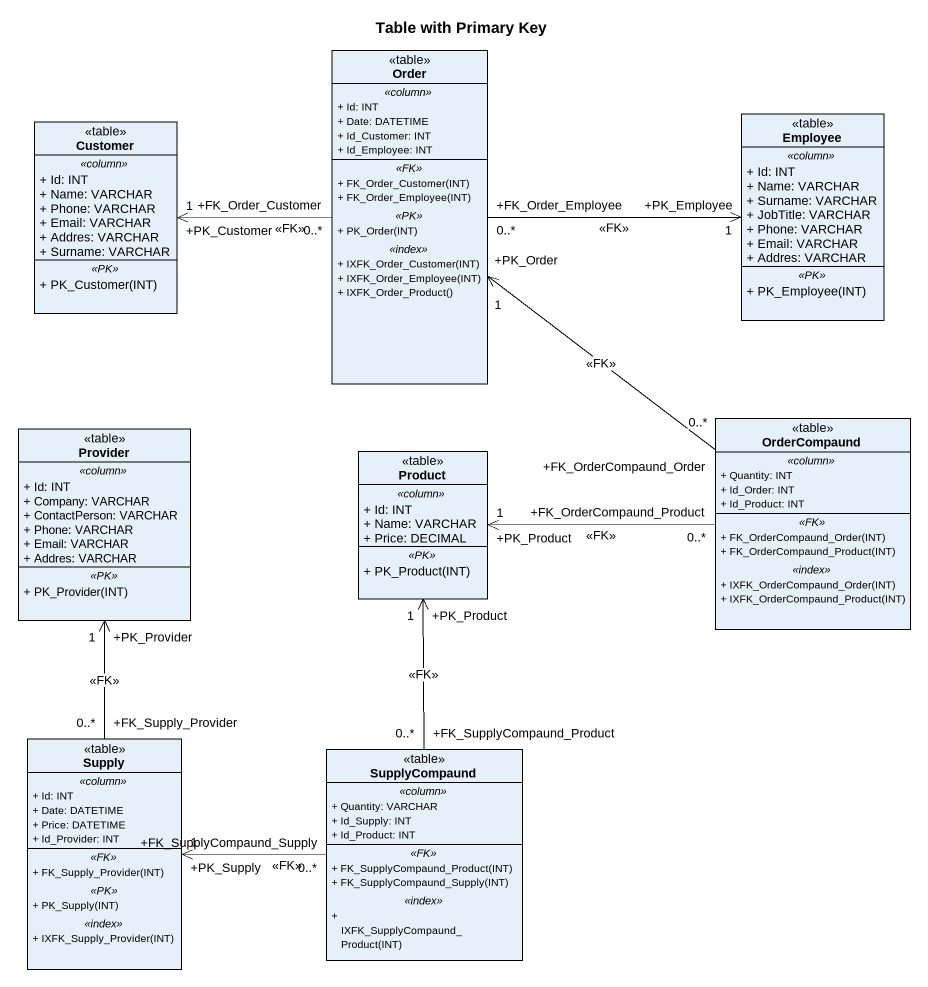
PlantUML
@startuml
title Table with Primary Key
hide circle
hide empty members
skinparam classAttributeIconSize 0
class Order <<table>> {
  .. <<column>> ..
  + Id: INT
  + Date: DATETIME
  + Id_Customer: INT
  + Id_Employee: INT
  .. <<FK>> ..
  + FK_Order_Customer(INT)
  + FK_Order_Employee(INT)
  .. <<PK>> ..
  + PK_Order(INT)
  .. <<index>> ..
  + IXFK_Order_Customer(INT)
  + IXFK_Order_Employee(INT)
  + IXFK_Order_Product()
}
class Customer <<table>> {
  .. <<column>> ..
  + Id: INT
  + Name: VARCHAR
  + Phone: VARCHAR
  + Email: VARCHAR
  + Addres: VARCHAR
  + Surname: VARCHAR
  .. <<PK>> ..
  + PK_Customer(INT)
}
class Employee <<table>> {
  .. <<column>> ..
  + Id: INT
  + Name: VARCHAR
  + Surname: VARCHAR
  + JobTitle: VARCHAR
  + Phone: VARCHAR
  + Email: VARCHAR
  + Addres: VARCHAR
  .. <<PK>> ..
  + PK_Employee(INT)
}
class Provider <<table>> {
  .. <<column>> ..
  + Id: INT
  + Company: VARCHAR
  + ContactPerson: VARCHAR
  + Phone: VARCHAR
  + Email: VARCHAR
  + Addres: VARCHAR
  .. <<PK>> ..
  + PK_Provider(INT)
}
class OrderCompaund <<table>> {
  .. <<column>> ..
  + Quantity: INT
  + Id_Order: INT
  + Id_Product: INT
  .. <<FK>> ..
  + FK_OrderCompaund_Order(INT)
  + FK_OrderCompaund_Product(INT)
  .. <<index>> ..
  + IXFK_OrderCompaund_Order(INT)
  + IXFK_OrderCompaund_Product(INT)
}
class Product <<table>> {
  .. <<column>> ..
  + Id: INT
  + Name: VARCHAR
  + Price: DECIMAL
  .. <<PK>> ..
  + PK_Product(INT)
}
class Supply <<table>> {
  .. <<column>> ..
  + Id: INT
  + Date: DATETIME
  + Price: DATETIME
  + Id_Provider: INT
  .. <<FK>> ..
  + FK_Supply_Provider(INT)
  .. <<PK>> ..
  + PK_Supply(INT)
  .. <<index>> ..
  + IXFK_Supply_Provider(INT)
}
class SupplyCompaund <<table>> {
  .. <<column>> ..
  + Quantity: VARCHAR
  + Id_Supply: INT
  + Id_Product: INT
  .. <<FK>> ..
  + FK_SupplyCompaund_Product(INT)
  + FK_SupplyCompaund_Supply(INT)
  .. <<index>> ..
  + IXFK_SupplyCompaund_Product(INT)
}
Order "+FK_Order_Customer\n0..*" -left-> "+PK_Customer\n1" Customer : <<FK>>
Order "+FK_Order_Employee\n0..*" -right-> "+PK_Employee\n1" Employee : <<FK>>
OrderCompaund "+FK_OrderCompaund_Order\n0..*" -up-> "+PK_Order\n1" Order : <<FK>>
OrderCompaund "+FK_OrderCompaund_Product\n0..*" -left-> "+PK_Product\n1" Product : <<FK>>
Supply "+FK_Supply_Provider\n0..*" -up-> "+PK_Provider\n1" Provider : <<FK>>
SupplyCompaund "+FK_SupplyCompaund_Product\n0..*" -up-> "+PK_Product\n1" Product : <<FK>>
SupplyCompaund "+FK_SupplyCompaund_Supply\n0..*" -left-> "+PK_Supply\n1" Supply : <<FK>>
@enduml
